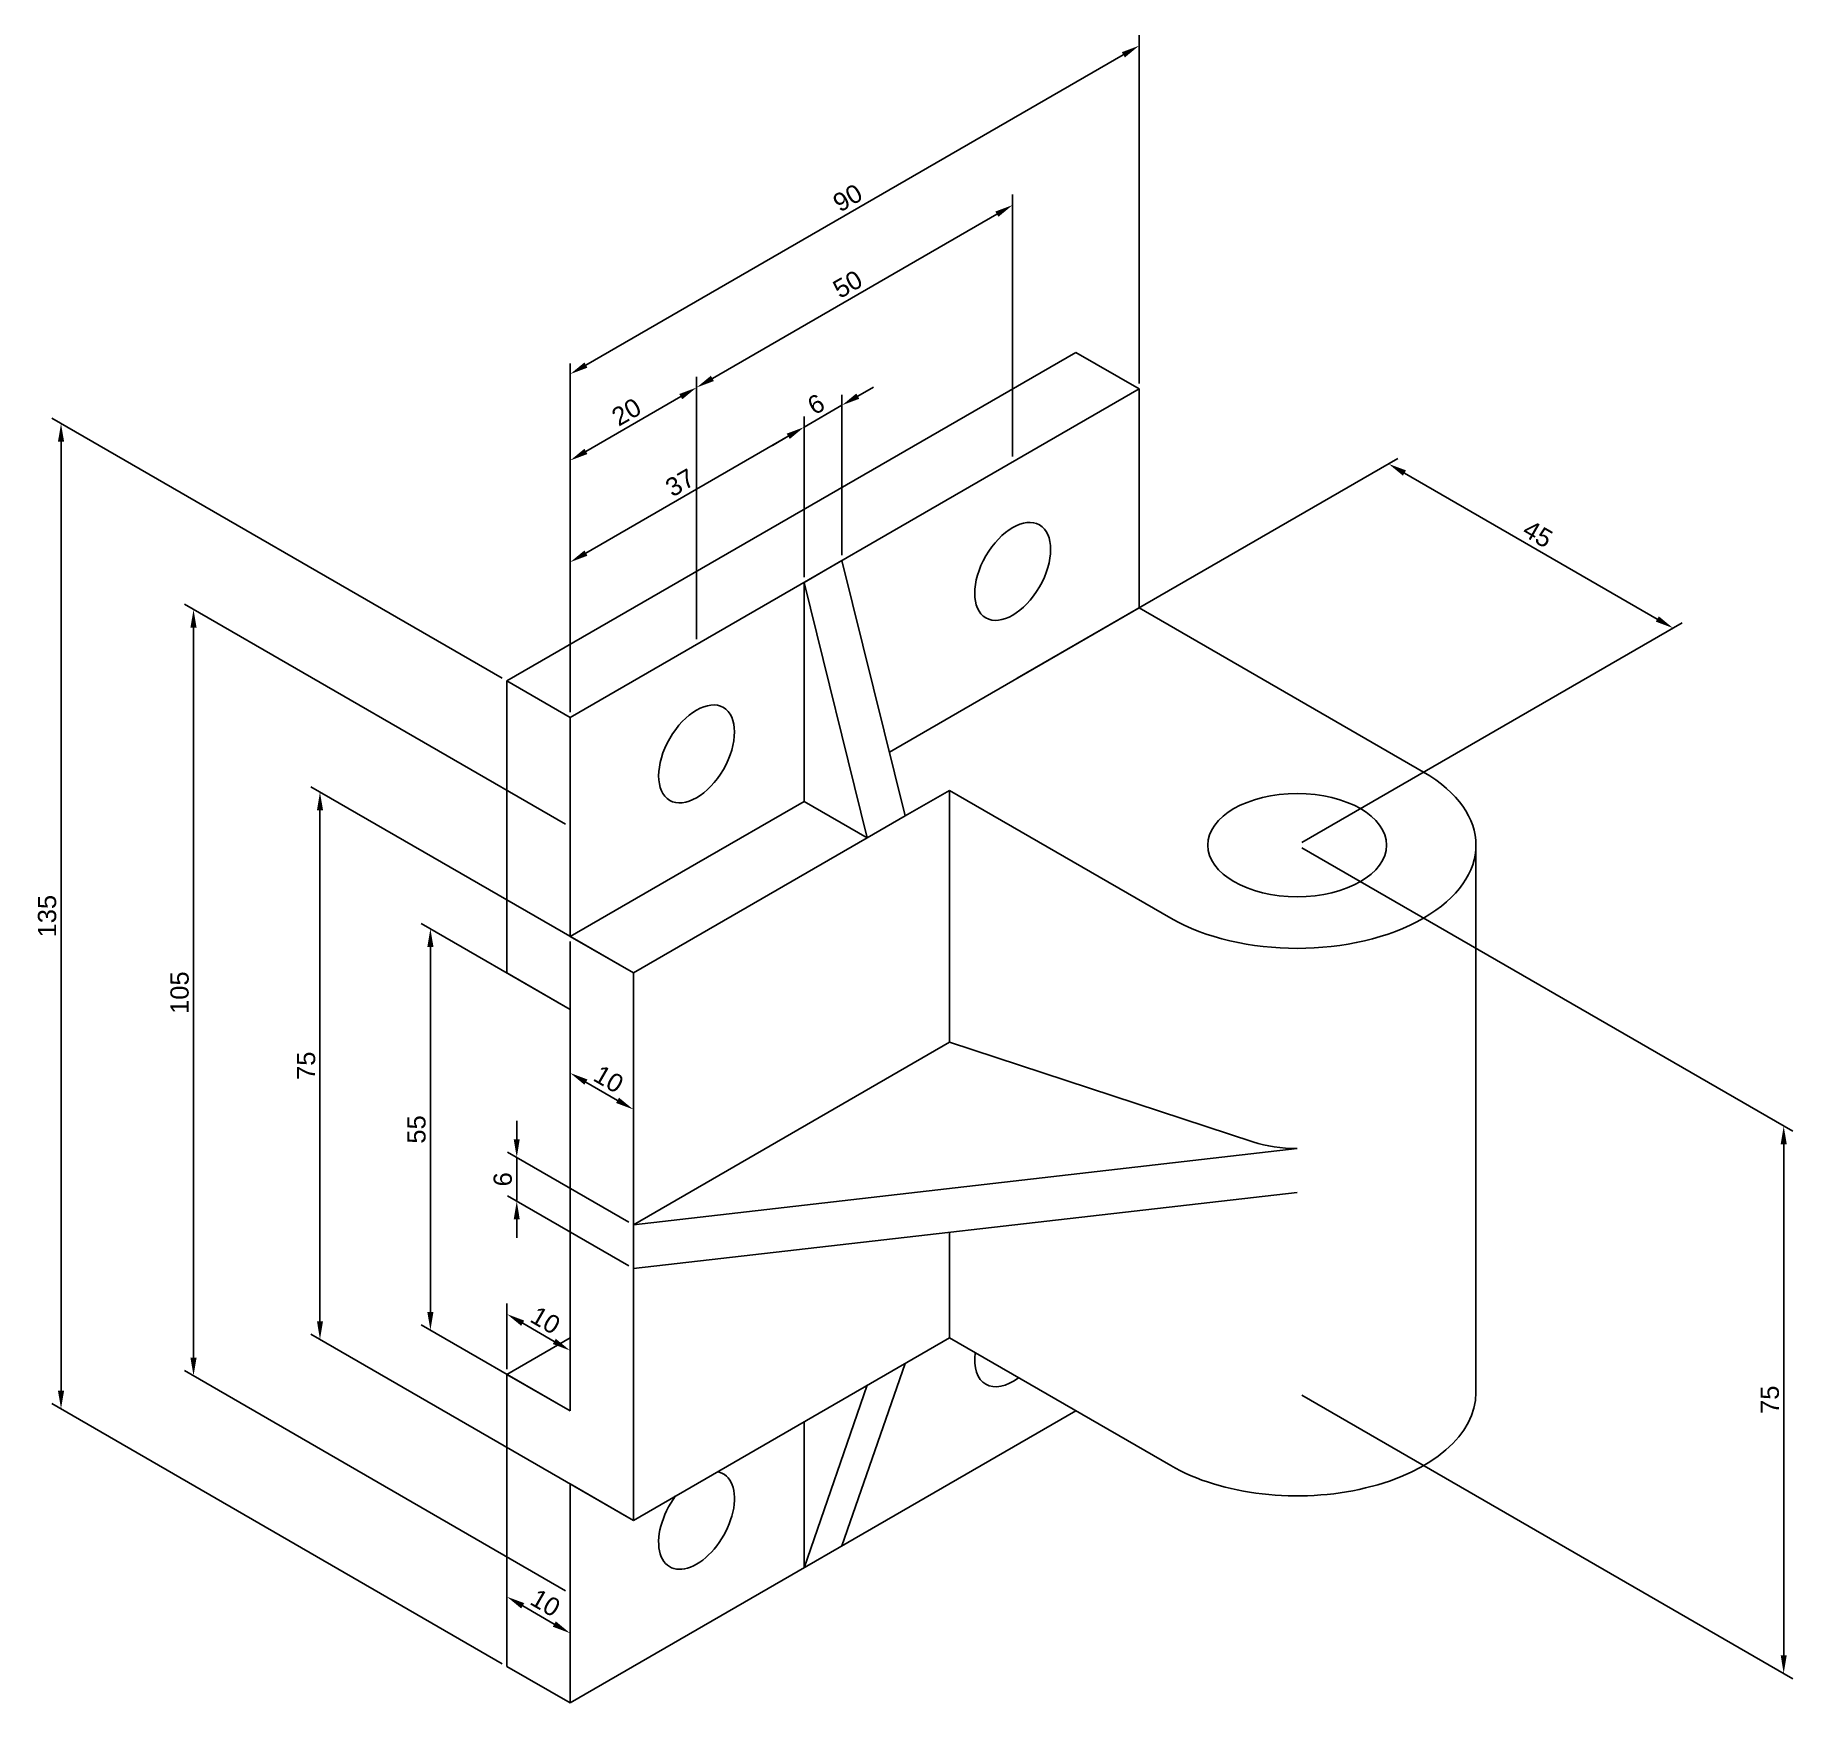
# Model space of a CAD drawing. Header units: millimetres. Extents: x -73 to 167, y 0 to 228.
import ezdxf

# ---------------------------------------------------------------- set-up
doc = ezdxf.new("R2010")
doc.units = ezdxf.units.MM
doc.styles.get("Standard").update_dxf_attribs({"font": 'arial.ttf'})
doc.dimstyles.new('ISO-25', dxfattribs={"dimtxt": 2.5, "dimasz": 2.5, "dimexe": 1.25, "dimexo": 0.625, "dimtad": 1, "dimtxsty": 'Standard', "dimcen": 2.5, "dimclre": 1, "dimadec": 0, "dimazin": 0, "dimtfac": 1, "dimtmove": 0, "dimatfit": 3, "dimfxl": 1, "dimarcsym": 0})

# ---------------------------------------------------------------- blocks, each defined once
blk = doc.blocks.new('*D1')
at = {"color": 0, "lineweight": -2, "transparency": 16777216}
for p, q in [((-7.31, 77.22), (-7.31, 79.72)), ((-7.31, 74.72), (-7.31, 68.72)), ((-7.31, 66.22), (-7.31, 63.72))]:
    blk.add_line(p, q, dxfattribs=at)
at = {"color": 1, "lineweight": -2, "transparency": 16777216}
for p, q in [((8.04, 65.86), (-8.56, 75.44)), ((8.04, 59.86), (-8.56, 69.44))]:
    blk.add_line(p, q, dxfattribs=at)
at = {"color": 0, "transparency": 16777216}
for points in [[(-7.73, 77.22), (-6.9, 77.22), (-7.31, 74.72)], [(-7.73, 66.22), (-6.9, 66.22), (-7.31, 68.72)]]:
    blk.add_solid(points, dxfattribs=at)
at = {"layer": 'Defpoints', "color": 0, "transparency": 16777216}
for p in [(-7.31, 68.72), (8.66, 65.5), (8.66, 59.5)]:
    blk.add_point(p, dxfattribs=at)
at = {"color": 0, "transparency": 16777216, "insert": (-9.22, 71.72), "char_height": 2.5, "attachment_point": 5, "rotation": 90}
blk.add_mtext('6', dxfattribs=at)
blk = doc.blocks.new('*D2')
at = {"color": 1, "lineweight": -2, "transparency": 16777216}
for p, q in [((-0.63, 95.36), (-20.39, 106.77)), ((-0.63, 40.36), (-20.39, 51.77))]:
    blk.add_line(p, q, dxfattribs=at)
at = {"color": 0, "lineweight": -2, "transparency": 16777216}
blk.add_line((-19.14, 103.55), (-19.14, 53.55), dxfattribs=at)
at = {"color": 0, "transparency": 16777216}
for points in [[(-19.56, 103.55), (-18.72, 103.55), (-19.14, 106.05)], [(-19.56, 53.55), (-18.72, 53.55), (-19.14, 51.05)]]:
    blk.add_solid(points, dxfattribs=at)
at = {"layer": 'Defpoints', "color": 0, "transparency": 16777216}
for p in [(0, 95), (-19.14, 51.05), (0, 40)]:
    blk.add_point(p, dxfattribs=at)
at = {"color": 0, "transparency": 16777216, "insert": (-21.04, 78.55), "char_height": 2.5, "attachment_point": 5, "rotation": 90}
blk.add_mtext('55', dxfattribs=at)
blk = doc.blocks.new('*D3')
at = {"color": 1, "lineweight": -2, "transparency": 16777216}
for p, q in [((8.04, 100.36), (-35.52, 125.5)), ((8.04, 25.36), (-35.52, 50.5))]:
    blk.add_line(p, q, dxfattribs=at)
at = {"color": 0, "lineweight": -2, "transparency": 16777216}
blk.add_line((-34.27, 122.28), (-34.27, 52.28), dxfattribs=at)
at = {"color": 0, "transparency": 16777216}
for points in [[(-34.68, 122.28), (-33.85, 122.28), (-34.27, 124.78)], [(-34.68, 52.28), (-33.85, 52.28), (-34.27, 49.78)]]:
    blk.add_solid(points, dxfattribs=at)
at = {"layer": 'Defpoints', "color": 0, "transparency": 16777216}
for p in [(8.66, 100), (-34.27, 49.78), (8.66, 25)]:
    blk.add_point(p, dxfattribs=at)
at = {"color": 0, "transparency": 16777216, "insert": (-36.16, 87.28), "char_height": 2.5, "attachment_point": 5, "rotation": 90}
blk.add_mtext('75', dxfattribs=at)
blk = doc.blocks.new('*D5')
at = {"color": 1, "lineweight": -2, "transparency": 16777216}
for p, q in [((-0.63, 120.36), (-52.84, 150.51)), ((-0.63, 15.36), (-52.84, 45.51))]:
    blk.add_line(p, q, dxfattribs=at)
at = {"color": 0, "lineweight": -2, "transparency": 16777216}
blk.add_line((-51.59, 147.29), (-51.59, 47.29), dxfattribs=at)
at = {"color": 0, "transparency": 16777216}
for points in [[(-52.01, 147.29), (-51.17, 147.29), (-51.59, 149.79)], [(-52.01, 47.29), (-51.17, 47.29), (-51.59, 44.79)]]:
    blk.add_solid(points, dxfattribs=at)
at = {"layer": 'Defpoints', "color": 0, "transparency": 16777216}
for p in [(0, 120), (-51.59, 44.79), (0, 15)]:
    blk.add_point(p, dxfattribs=at)
at = {"color": 0, "transparency": 16777216, "insert": (-53.49, 97.29), "char_height": 2.5, "attachment_point": 5, "rotation": 90}
blk.add_mtext('105', dxfattribs=at)
blk = doc.blocks.new('*D6')
at = {"color": 1, "lineweight": -2, "transparency": 16777216}
for p, q in [((-9.29, 140.36), (-70.99, 175.99)), ((-9.29, 5.36), (-70.99, 40.99))]:
    blk.add_line(p, q, dxfattribs=at)
at = {"color": 0, "lineweight": -2, "transparency": 16777216}
blk.add_line((-69.74, 172.77), (-69.74, 42.77), dxfattribs=at)
at = {"color": 0, "transparency": 16777216}
for points in [[(-70.16, 172.77), (-69.32, 172.77), (-69.74, 175.27)], [(-70.16, 42.77), (-69.32, 42.77), (-69.74, 40.27)]]:
    blk.add_solid(points, dxfattribs=at)
at = {"layer": 'Defpoints', "color": 0, "transparency": 16777216}
for p in [(-8.66, 140), (-69.74, 40.27), (-8.66, 5)]:
    blk.add_point(p, dxfattribs=at)
at = {"color": 0, "transparency": 16777216, "insert": (-71.64, 107.77), "char_height": 2.5, "attachment_point": 5, "rotation": 90}
blk.add_mtext('135', dxfattribs=at)
blk = doc.blocks.new('*D7')
at = {"color": 1, "lineweight": -2, "transparency": 16777216}
for p, q in [((-8.66, 5.72), (-8.66, 15.99)), ((0, 0.72), (0, 10.99))]:
    blk.add_line(p, q, dxfattribs=at)
at = {"color": 0, "lineweight": -2, "transparency": 16777216}
blk.add_line((-6.5, 13.29), (-2.17, 10.79), dxfattribs=at)
at = {"color": 0, "transparency": 16777216}
for points in [[(-6.29, 13.66), (-6.7, 12.93), (-8.66, 14.54)], [(-1.96, 11.16), (-2.37, 10.43), (0, 9.54)]]:
    blk.add_solid(points, dxfattribs=at)
at = {"layer": 'Defpoints', "color": 0, "transparency": 16777216}
for p in [(0, 9.54), (-8.66, 5), (0, 0)]:
    blk.add_point(p, dxfattribs=at)
at = {"color": 0, "transparency": 16777216, "insert": (-3.38, 13.69), "char_height": 2.5, "attachment_point": 5, "rotation": 330}
blk.add_mtext('10', dxfattribs=at)
blk = doc.blocks.new('*D8')
at = {"color": 1, "lineweight": -2, "transparency": 16777216}
for p, q in [((-8.66, 45.72), (-8.66, 54.7)), ((0, 40.72), (0, 49.7))]:
    blk.add_line(p, q, dxfattribs=at)
at = {"color": 0, "lineweight": -2, "transparency": 16777216}
blk.add_line((-2.17, 49.51), (-6.5, 52.01), dxfattribs=at)
at = {"color": 0, "transparency": 16777216}
for points in [[(-6.29, 52.37), (-6.7, 51.65), (-8.66, 53.26)], [(-1.96, 49.87), (-2.37, 49.15), (0, 48.26)]]:
    blk.add_solid(points, dxfattribs=at)
at = {"layer": 'Defpoints', "color": 0, "transparency": 16777216}
for p in [(-8.66, 53.26), (-8.66, 45), (0, 40)]:
    blk.add_point(p, dxfattribs=at)
at = {"color": 0, "transparency": 16777216, "insert": (-3.38, 52.4), "char_height": 2.5, "attachment_point": 5, "rotation": 330}
blk.add_mtext('10', dxfattribs=at)
blk = doc.blocks.new('*D10')
at = {"color": 1, "lineweight": -2, "transparency": 16777216}
for p, q in [((32.04, 154.22), (32.04, 176.2)), ((0, 135.72), (0, 157.7))]:
    blk.add_line(p, q, dxfattribs=at)
at = {"color": 0, "lineweight": -2, "transparency": 16777216}
blk.add_line((2.17, 157.51), (29.88, 173.51), dxfattribs=at)
at = {"color": 0, "transparency": 16777216}
for points in [[(29.67, 173.87), (30.09, 173.15), (32.04, 174.76)], [(1.96, 157.87), (2.37, 157.15), (0, 156.26)]]:
    blk.add_solid(points, dxfattribs=at)
at = {"layer": 'Defpoints', "color": 0, "transparency": 16777216}
for p in [(32.04, 174.76), (32.04, 153.5), (0, 135)]:
    blk.add_point(p, dxfattribs=at)
at = {"color": 0, "transparency": 16777216, "insert": (15.07, 167.15), "char_height": 2.5, "attachment_point": 5, "rotation": 30}
blk.add_mtext('37', dxfattribs=at)
blk = doc.blocks.new('*D11')
at = {"color": 1, "lineweight": -2, "transparency": 16777216}
for p, q in [((37.24, 157.22), (37.24, 179.2)), ((32.04, 154.22), (32.04, 176.2))]:
    blk.add_line(p, q, dxfattribs=at)
at = {"color": 0, "lineweight": -2, "transparency": 16777216}
for p, q in [((39.4, 179.01), (41.57, 180.26)), ((32.04, 174.76), (37.24, 177.76)), ((29.88, 173.51), (27.71, 172.26))]:
    blk.add_line(p, q, dxfattribs=at)
at = {"color": 0, "transparency": 16777216}
for points in [[(39.2, 179.37), (39.61, 178.65), (37.24, 177.76)], [(29.67, 173.87), (30.09, 173.15), (32.04, 174.76)]]:
    blk.add_solid(points, dxfattribs=at)
at = {"layer": 'Defpoints', "color": 0, "transparency": 16777216}
for p in [(37.24, 177.76), (37.24, 156.5), (32.04, 153.5)]:
    blk.add_point(p, dxfattribs=at)
at = {"color": 0, "transparency": 16777216, "insert": (33.69, 177.9), "char_height": 2.5, "attachment_point": 5, "rotation": 30}
blk.add_mtext('6', dxfattribs=at)
blk = doc.blocks.new('*D12')
at = {"color": 1, "lineweight": -2, "transparency": 16777216}
for p, q in [((17.32, 145.72), (17.32, 181.64)), ((0, 135.72), (0, 171.64))]:
    blk.add_line(p, q, dxfattribs=at)
at = {"color": 0, "lineweight": -2, "transparency": 16777216}
blk.add_line((2.17, 171.44), (15.16, 178.94), dxfattribs=at)
at = {"color": 0, "transparency": 16777216}
for points in [[(14.95, 179.3), (15.36, 178.58), (17.32, 180.19)], [(1.96, 171.8), (2.37, 171.08), (0, 170.19)]]:
    blk.add_solid(points, dxfattribs=at)
at = {"layer": 'Defpoints', "color": 0, "transparency": 16777216}
for p in [(17.32, 180.19), (17.32, 145), (0, 135)]:
    blk.add_point(p, dxfattribs=at)
at = {"color": 0, "transparency": 16777216, "insert": (7.71, 176.84), "char_height": 2.5, "attachment_point": 5, "rotation": 30}
blk.add_mtext('20', dxfattribs=at)
blk = doc.blocks.new('*D13')
at = {"color": 1, "lineweight": -2, "transparency": 16777216}
for p, q in [((60.62, 170.72), (60.62, 206.64)), ((17.32, 145.72), (17.32, 181.64))]:
    blk.add_line(p, q, dxfattribs=at)
at = {"color": 0, "lineweight": -2, "transparency": 16777216}
blk.add_line((19.49, 181.44), (58.46, 203.94), dxfattribs=at)
at = {"color": 0, "transparency": 16777216}
for points in [[(58.25, 204.3), (58.67, 203.58), (60.62, 205.19)], [(19.28, 181.8), (19.69, 181.08), (17.32, 180.19)]]:
    blk.add_solid(points, dxfattribs=at)
at = {"layer": 'Defpoints', "color": 0, "transparency": 16777216}
for p in [(60.62, 205.19), (60.62, 170), (17.32, 145)]:
    blk.add_point(p, dxfattribs=at)
at = {"color": 0, "transparency": 16777216, "insert": (38.02, 194.34), "char_height": 2.5, "attachment_point": 5, "rotation": 30}
blk.add_mtext('50', dxfattribs=at)
blk = doc.blocks.new('*D14')
at = {"color": 1, "lineweight": -2, "transparency": 16777216}
for p, q in [((77.94, 180.72), (77.94, 228.46)), ((0, 135.72), (0, 183.46))]:
    blk.add_line(p, q, dxfattribs=at)
at = {"color": 0, "lineweight": -2, "transparency": 16777216}
blk.add_line((2.17, 183.27), (75.78, 225.77), dxfattribs=at)
at = {"color": 0, "transparency": 16777216}
for points in [[(75.57, 226.13), (75.99, 225.41), (77.94, 227.02)], [(1.96, 183.63), (2.37, 182.91), (0, 182.02)]]:
    blk.add_solid(points, dxfattribs=at)
at = {"layer": 'Defpoints', "color": 0, "transparency": 16777216}
for p in [(77.94, 227.02), (77.94, 180), (0, 135)]:
    blk.add_point(p, dxfattribs=at)
at = {"color": 0, "transparency": 16777216, "insert": (38.02, 206.17), "char_height": 2.5, "attachment_point": 5, "rotation": 30}
blk.add_mtext('90', dxfattribs=at)
blk = doc.blocks.new('*D15')
at = {"color": 1, "lineweight": -2, "transparency": 16777216}
for p, q in [((61.25, 140.36), (113.37, 170.46)), ((100.22, 117.86), (152.34, 147.96))]:
    blk.add_line(p, q, dxfattribs=at)
at = {"color": 0, "lineweight": -2, "transparency": 16777216}
blk.add_line((148.93, 148.48), (114.29, 168.48), dxfattribs=at)
at = {"color": 0, "transparency": 16777216}
for points in [[(114.5, 168.84), (114.08, 168.12), (112.12, 169.73)], [(149.14, 148.84), (148.72, 148.12), (151.09, 147.23)]]:
    blk.add_solid(points, dxfattribs=at)
at = {"layer": 'Defpoints', "color": 0, "transparency": 16777216}
for p in [(112.12, 169.73), (60.62, 140), (99.59, 117.5)]:
    blk.add_point(p, dxfattribs=at)
at = {"color": 0, "transparency": 16777216, "insert": (132.56, 160.13), "char_height": 2.5, "attachment_point": 5, "rotation": 330}
blk.add_mtext('45', dxfattribs=at)
blk = doc.blocks.new('*D16')
at = {"color": 1, "lineweight": -2, "transparency": 16777216}
for p, q in [((100.22, 117.14), (167.49, 78.3)), ((100.22, 42.14), (167.49, 3.3))]:
    blk.add_line(p, q, dxfattribs=at)
at = {"color": 0, "lineweight": -2, "transparency": 16777216}
blk.add_line((166.24, 76.52), (166.24, 6.52), dxfattribs=at)
at = {"color": 0, "transparency": 16777216}
for points in [[(165.83, 76.52), (166.66, 76.52), (166.24, 79.02)], [(165.83, 6.52), (166.66, 6.52), (166.24, 4.02)]]:
    blk.add_solid(points, dxfattribs=at)
at = {"layer": 'Defpoints', "color": 0, "transparency": 16777216}
for p in [(99.59, 117.5), (99.59, 42.5), (166.24, 4.02)]:
    blk.add_point(p, dxfattribs=at)
at = {"color": 0, "transparency": 16777216, "insert": (164.35, 41.52), "char_height": 2.5, "attachment_point": 5, "rotation": 90}
blk.add_mtext('75', dxfattribs=at)
blk = doc.blocks.new('*D17')
at = {"color": 1, "lineweight": -2, "transparency": 16777216}
for p, q in [((0, 104.28), (0, 84.85)), ((8.66, 99.28), (8.66, 79.85))]:
    blk.add_line(p, q, dxfattribs=at)
at = {"color": 0, "lineweight": -2, "transparency": 16777216}
blk.add_line((6.5, 82.54), (2.17, 85.04), dxfattribs=at)
at = {"color": 0, "transparency": 16777216}
for points in [[(2.37, 85.4), (1.96, 84.68), (0, 86.29)], [(6.7, 82.9), (6.29, 82.18), (8.66, 81.29)]]:
    blk.add_solid(points, dxfattribs=at)
at = {"layer": 'Defpoints', "color": 0, "transparency": 16777216}
for p in [(0, 105), (8.66, 100), (0, 86.29)]:
    blk.add_point(p, dxfattribs=at)
at = {"color": 0, "transparency": 16777216, "insert": (5.28, 85.44), "char_height": 2.5, "attachment_point": 5, "rotation": 330}
blk.add_mtext('10', dxfattribs=at)

msp = doc.modelspace()

# ---------------------------------------------------------------- linework, layer by layer
for p, q in [((-8.66, 140), (69.282, 185)), ((69.282, 185), (77.942, 180)), ((77.942, 180), (0, 135)), ((77.942, 150), (77.942, 180)), ((32.043, 153.5), (37.239, 156.5)), ((37.239, 156.5), (45.899, 121.5)), ((32.043, 123.5), (32.043, 153.5)), ((40.703, 118.5), (32.043, 153.5)), ((60.622, 140), (77.942, 150)), ((77.942, 150), (116.913, 127.5)), ((-8.66, 100), (-8.66, 140)), ((-8.66, 140), (0, 135)), ((43.734, 130.25), (60.622, 140)), ((0, 135), (0, 105)), ((0, 135), (0, 105)), ((0, 135), (0, 120)), ((17.321, 115), (32.043, 123.5)), ((32.043, 123.5), (40.703, 118.5)), ((51.962, 125), (45.899, 121.5)), ((82.272, 107.5), (51.962, 125)), ((51.962, 125), (51.962, 90.5)), ((40.703, 118.5), (45.899, 121.5)), ((45.899, 121.5), (40.703, 118.5)), ((8.66, 100), (40.703, 118.5)), ((124.088, 117.498), (124.088, 42.498)), ((0, 105), (17.321, 115)), ((0, 105), (8.66, 100)), ((0, 95), (-8.66, 100)), ((8.66, 100), (8.66, 25)), ((8.66, 100), (8.66, 65.5)), ((0, 40), (0, 95)), ((8.66, 65.5), (51.962, 90.5)), ((51.962, 90.5), (93.54, 76.853)), ((8.66, 65.5), (99.593, 75.929)), ((8.66, 59.5), (99.593, 69.929)), ((8.66, 65.5), (8.66, 59.5)), ((51.962, 64.466), (51.962, 50)), ((-8.66, 45), (0, 50)), ((8.66, 25), (51.962, 50)), ((82.272, 32.5), (51.962, 50)), ((37.239, 21.5), (45.899, 46.5)), ((-8.66, 5), (-8.66, 45)), ((-8.66, 45), (0, 40)), ((32.043, 18.5), (40.703, 43.5)), ((0, 0), (69.282, 40)), ((32.043, 38.5), (32.043, 18.5)), ((8.66, 25), (0, 30)), ((0, 30), (0, 0)), ((0, 30), (0, 15)), ((0, 0), (-8.66, 5))]:
    msp.add_line(p, q)
for centre, major_axis in [((60.622, 155), (-3.674, -6.364)), ((17.321, 130), (-3.674, -6.364)), ((99.593, 117.5), (-12.247, 0))]:
    msp.add_ellipse(centre, major_axis=major_axis, ratio=0.5773503)
for centre, major_axis, start_param, end_param in [((99.593, 117.5), (-24.495, 0), 0.7853982, 3.9269908), ((99.593, 83), (-12.247, 0), 1.0538574, 1.5707963), ((60.622, 50), (-3.674, -6.364), 5.3425262, 7.2238444), ((99.593, 42.5), (-24.495, 0), 0.7853982, 3.1417144), ((17.321, 25), (-3.674, -6.364), 4.5126764, 9.6244906)]:
    msp.add_ellipse(centre, major_axis=major_axis, ratio=0.5773503, start_param=start_param, end_param=end_param)

# ---------------------------------------------------------------- dimensions: what is measured, and where the dimension line sits
for p1, p2, distance, picture, middle in [((0, 135), (77.942, 180), 40.721, '*D14', (38.02, 206.167)), ((17.321, 145), (60.622, 170), 30.478, '*D13', (38.02, 194.34)), ((0, 135), (17.321, 145), 30.478, '*D12', (7.71, 176.84)), ((32.043, 153.5), (37.239, 156.5), 18.408, '*D11', (33.69, 177.903)), ((-8.66, 140), (-8.66, 5), -61.081, '*D6', (-71.644, 107.765)), ((0, 135), (32.043, 153.5), 18.408, '*D10', (15.07, 167.154)), ((99.593, 117.5), (60.622, 140), -51.501, '*D15', (132.556, 160.126)), ((0, 120), (0, 15), -51.591, '*D5', (-53.492, 97.286)), ((8.66, 100), (8.66, 25), -42.926, '*D3', (-36.162, 87.283)), ((99.593, 117.5), (99.593, 42.5), 66.652, '*D16', (164.348, 41.519)), ((0, 95), (0, 40), -19.14, '*D2', (-21.036, 78.551)), ((8.66, 100), (0, 105), 16.2, '*D17', (5.281, 85.441)), ((8.66, 65.5), (8.66, 59.5), -15.975, '*D1', (-9.216, 71.723)), ((0, 40), (-8.66, 45), -7.151, '*D8', (-3.379, 52.404)), ((-8.66, 5), (0, 0), 8.266, '*D7', (-3.379, 13.691))]:
    dim = msp.add_aligned_dim(p1=p1, p2=p2, distance=distance, dimstyle='ISO-25')
    dim.commit()
    dim.dimension.update_dxf_attribs({"geometry": picture, "text_midpoint": middle})

doc.saveas('drawing.dxf')
